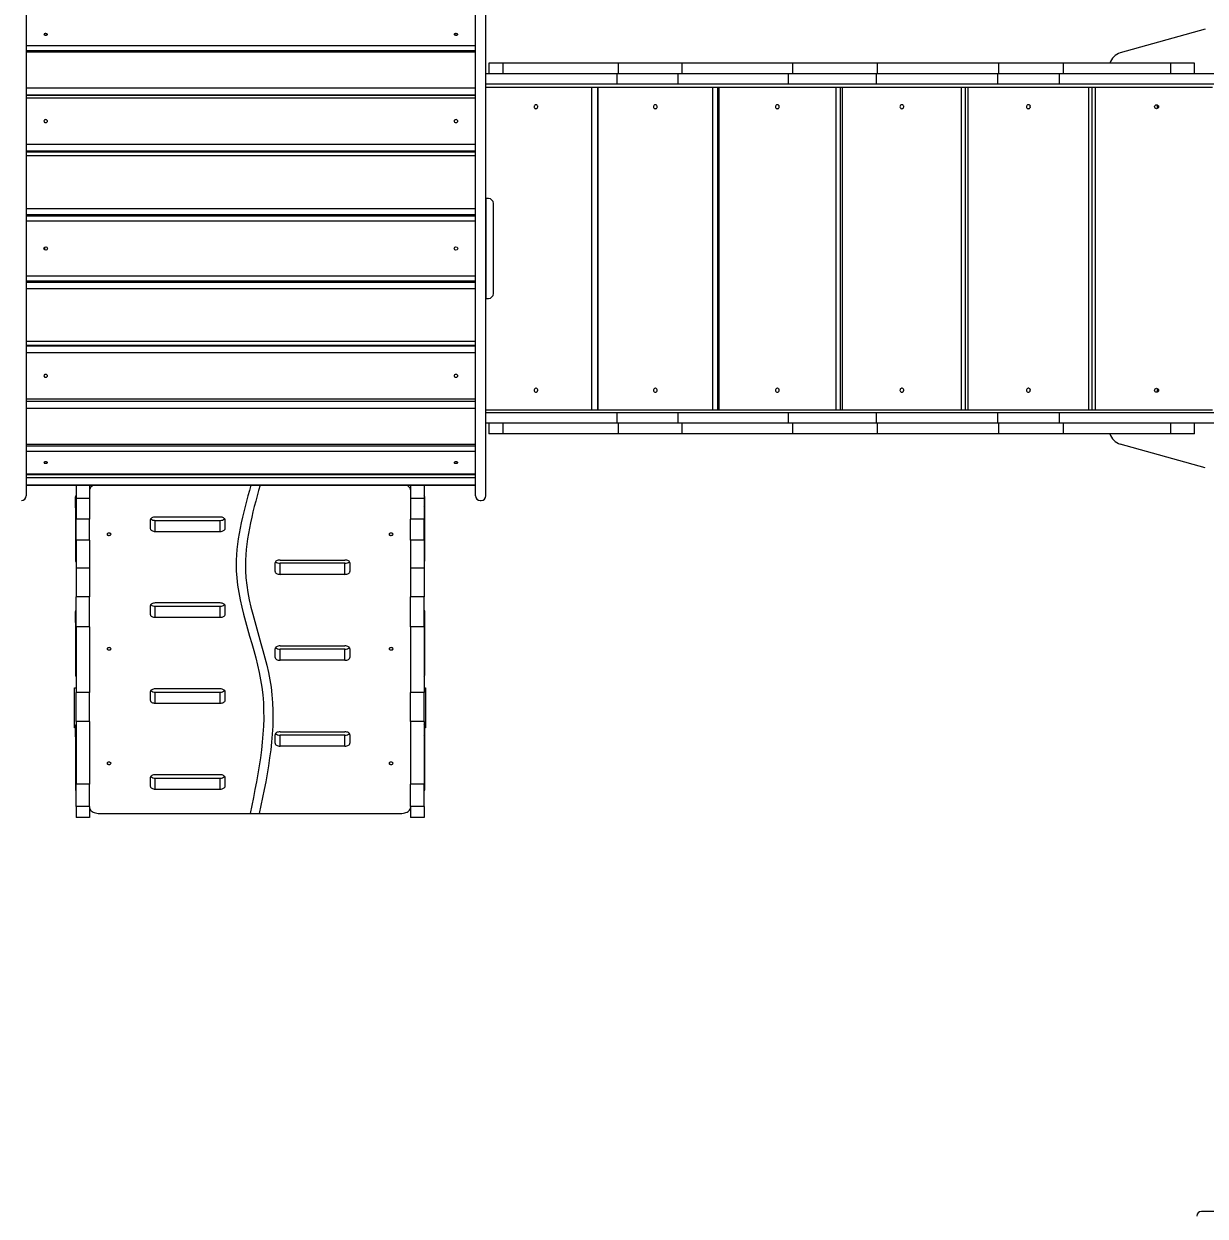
# Model space of a CAD drawing. Header units: millimetres. Extents: x -7083 to 7374, y -8368 to 7509.
# Drawn here: x -3478 to -1112, y -1291 to 1098 of the extents above; entities that cross this region are included whole.
import ezdxf

# ---------------------------------------------------------------- set-up
doc = ezdxf.new("R2010")
doc.units = ezdxf.units.MM
for name, color, linetype in [('DIKOM_ОБЪЕКТ', 7, 'Continuous'), ('DIKOM_РАЗМЕР_ЗОНА', 7, 'Continuous'), ('DIKOM_РАЗМЕР_ОБЪЕКТА', 7, 'Continuous')]:
    doc.layers.add(name, color=color, linetype=linetype)
doc.styles.add('style1', font='arial.ttf', dxfattribs={"width": 0.8})
doc.dimstyles.new('1-50', dxfattribs={"dimtxt": 300, "dimasz": 200, "dimexe": 100, "dimexo": 0, "dimgap": 100, "dimtad": 1, "dimtxsty": 'style1', "dimcen": 200, "dimclrd": 7, "dimclre": 7, "dimclrt": 7, "dimadec": 1, "dimazin": 2, "dimtfac": 1, "dimtmove": 0, "dimatfit": 2, "dimfxl": 0, "dimlwd": 25, "dimlwe": 18, "dimarcsym": 0})

# ---------------------------------------------------------------- blocks, each defined once
blk = doc.blocks.new('*D10')
at = {"layer": 'Defpoints', "color": 0, "transparency": 16777216}
for p in [(-5583.4, 648), (4593.5, 648.9), (4593.5, -5902.5)]:
    blk.add_point(p, dxfattribs=at)
at = {"layer": 'DIKOM_РАЗМЕР_ОБЪЕКТА', "color": 7, "lineweight": 18, "transparency": 16777216}
for p, q in [((-5583.4, 648), (-5583.4, -6002.5)), ((4593.5, 648.9), (4593.5, -6002.5))]:
    blk.add_line(p, q, dxfattribs=at)
at = {"layer": 'DIKOM_РАЗМЕР_ОБЪЕКТА', "color": 7, "lineweight": 25, "transparency": 16777216}
blk.add_line((-5383.4, -5902.5), (4393.5, -5902.5), dxfattribs=at)
at = {"layer": 'DIKOM_РАЗМЕР_ОБЪЕКТА', "color": 7, "transparency": 16777216}
for points in [[(-5383.4, -5869.2), (-5383.4, -5935.9), (-5583.4, -5902.5)], [(4393.5, -5869.2), (4393.5, -5935.9), (4593.5, -5902.5)]]:
    blk.add_solid(points, dxfattribs=at)
at = {"layer": 'DIKOM_РАЗМЕР_ОБЪЕКТА', "color": 7, "transparency": 16777216, "insert": (-226.1, -5649.4), "char_height": 300, "attachment_point": 5, "style": 'style1'}
blk.add_mtext('10150', dxfattribs=at)
blk = doc.blocks.new('*D13')
at = {"layer": 'Defpoints', "color": 0, "transparency": 16777216}
for p in [(6593.5, 996.2), (-7083.4, 648), (6593.5, -8268.3)]:
    blk.add_point(p, dxfattribs=at)
at = {"layer": 'DIKOM_РАЗМЕР_ЗОНА', "color": 7, "lineweight": 18, "transparency": 16777216}
for p, q in [((6593.5, 996.2), (6593.5, -8368.3)), ((-7083.4, 648), (-7083.4, -8368.3))]:
    blk.add_line(p, q, dxfattribs=at)
at = {"layer": 'DIKOM_РАЗМЕР_ЗОНА', "color": 7, "lineweight": 25, "transparency": 16777216}
blk.add_line((-6883.4, -8268.3), (6393.5, -8268.3), dxfattribs=at)
at = {"layer": 'DIKOM_РАЗМЕР_ЗОНА', "color": 7, "transparency": 16777216}
for points in [[(-6883.4, -8235), (-6883.4, -8301.6), (-7083.4, -8268.3)], [(6393.5, -8235), (6393.5, -8301.6), (6593.5, -8268.3)]]:
    blk.add_solid(points, dxfattribs=at)
at = {"layer": 'DIKOM_РАЗМЕР_ЗОНА', "color": 7, "transparency": 16777216, "insert": (322.1, -8015), "char_height": 300, "attachment_point": 5, "style": 'style1'}
blk.add_mtext('13650', dxfattribs=at)

msp = doc.modelspace()

# ---------------------------------------------------------------- linework, layer by layer
at = {"layer": 'DIKOM_ОБЪЕКТ', "color": 7, "linetype": 'Continuous', "lineweight": 15}
for p, q in [((-1111.801, 1087.291), (-1281.801, 1039.691)), ((-2573.712, 1053.961), (-3473.712, 1053.961)), ((-2573.712, 1044.216), (-3473.712, 1044.216)), ((-3473.712, 1041.908), (-2573.712, 1041.908)), ((-2546.711, 1018.956), (-2546.711, 997.956)), ((-2517.876, 1018.956), (-2546.711, 1018.956)), ((-2517.876, 997.956), (-2517.876, 1018.956)), ((-2286.937, 1018.956), (-2517.876, 1018.956)), ((-2286.937, 997.956), (-2286.937, 1018.956)), ((-2159.314, 1018.956), (-2286.937, 1018.956)), ((-2159.314, 997.956), (-2159.314, 1018.956)), ((-1938.003, 1018.956), (-2159.314, 1018.956)), ((-1938.003, 997.956), (-1938.003, 1018.956)), ((-1768.268, 1018.956), (-1938.003, 1018.956)), ((-1768.268, 997.956), (-1768.268, 1018.956)), ((-1525.107, 1018.956), (-1768.268, 1018.956)), ((-1525.107, 997.956), (-1525.107, 1018.956)), ((-1395.882, 1018.956), (-1525.107, 1018.956)), ((-1395.882, 997.956), (-1395.882, 1018.956)), ((-1180.265, 1018.956), (-1395.882, 1018.956)), ((-1180.265, 997.956), (-1180.265, 1018.956)), ((-1133.167, 1018.956), (-1180.265, 1018.956)), ((-1133.167, 997.956), (-1133.167, 1018.956)), ((-2289.975, 997.956), (-2552.712, 997.956)), ((-2289.975, 976.956), (-2289.975, 997.956)), ((-2167.83, 997.956), (-2289.975, 997.956)), ((-2167.83, 976.956), (-2167.83, 997.956)), ((-1946.519, 997.956), (-2167.83, 997.956)), ((-1946.519, 976.956), (-1946.519, 997.956)), ((-1770.427, 997.956), (-1946.519, 997.956)), ((-1770.427, 976.956), (-1770.427, 997.956)), ((-1527.265, 997.956), (-1770.427, 997.956)), ((-1527.265, 976.956), (-1527.265, 997.956)), ((-1403.587, 997.956), (-1527.265, 997.956)), ((-1403.587, 976.956), (-1403.587, 997.956)), ((-1080.678, 997.956), (-1403.587, 997.956)), ((-2573.712, 969.378), (-3473.712, 969.378)), ((-3473.712, 955.979), (-2573.712, 955.979)), ((-2552.749, 970.956), (-1097.014, 970.956)), ((-2289.975, 976.956), (-2552.712, 976.956)), ((-2340.357, 324.956), (-2340.357, 970.956)), ((-2328.436, 324.956), (-2328.436, 970.956)), ((-2328.317, 970.956), (-2328.317, 324.956)), ((-2167.83, 976.956), (-2289.975, 976.956)), ((-1946.519, 976.956), (-2167.83, 976.956)), ((-2098.412, 324.956), (-2098.412, 970.956)), ((-2087.806, 324.956), (-2087.806, 970.956)), ((-2086.282, 970.956), (-2086.282, 324.956)), ((-1770.427, 976.956), (-1946.519, 976.956)), ((-1851.352, 324.956), (-1851.352, 970.956)), ((-1842.119, 324.956), (-1842.119, 970.956)), ((-1838.895, 970.956), (-1838.895, 324.956)), ((-1527.265, 976.956), (-1770.427, 976.956)), ((-1599.878, 324.956), (-1599.878, 970.956)), ((-1591.963, 324.956), (-1591.963, 970.956)), ((-1587.211, 970.956), (-1587.211, 324.956)), ((-1403.587, 976.956), (-1527.265, 976.956)), ((-1080.678, 976.956), (-1403.587, 976.956)), ((-1344.663, 324.956), (-1344.663, 970.956)), ((-1338.12, 324.956), (-1338.12, 970.956)), ((-1331.936, 970.956), (-1331.936, 324.956)), ((-2573.712, 954.465), (-3473.712, 954.465)), ((-2573.712, 954.106), (-3473.712, 954.106)), ((-3473.712, 949.752), (-2573.712, 949.752)), ((-2573.712, 856.449), (-3473.712, 856.449)), ((-3473.712, 843.317), (-2573.712, 843.317)), ((-2573.712, 842.234), (-3473.712, 842.234)), ((-2573.712, 840.729), (-3473.712, 840.729)), ((-3473.712, 833.911), (-2573.712, 833.911)), ((-2547.712, 747.956), (-2552.712, 747.956)), ((-2552.712, 747.956), (-2552.712, 665.734)), ((-2573.712, 727.427), (-3473.712, 727.427)), ((-3473.712, 715.632), (-2573.712, 715.632)), ((-2573.712, 715.067), (-3473.712, 715.067)), ((-3473.712, 714.68), (-2573.712, 714.68)), ((-2573.712, 712.956), (-3473.712, 712.956)), ((-3473.712, 703.456), (-2573.712, 703.456)), ((-3467.712, 714.68), (-3467.712, 712.956)), ((-3437.103, 714.68), (-3437.103, 712.956)), ((-3410.103, 712.956), (-3410.103, 714.68)), ((-2579.712, 712.956), (-2579.712, 714.68)), ((-3437.103, 650.512), (-3437.103, 645.4)), ((-2552.712, 665.734), (-2552.712, 547.956)), ((-2573.712, 592.456), (-3473.712, 592.456)), ((-3473.712, 582.956), (-2573.712, 582.956)), ((-2573.712, 580.584), (-3473.712, 580.584)), ((-3473.712, 580.197), (-2573.712, 580.197)), ((-2573.712, 579.633), (-3473.712, 579.633)), ((-3467.712, 582.956), (-3467.712, 580.584)), ((-3437.103, 582.956), (-3437.103, 580.584)), ((-3410.103, 580.584), (-3410.103, 582.956)), ((-2579.712, 580.584), (-2579.712, 582.956)), ((-3473.712, 567.837), (-2573.712, 567.837)), ((-2552.712, 547.956), (-2547.712, 547.956)), ((-2573.712, 461.353), (-3473.712, 461.353)), ((-3473.712, 454.535), (-2573.712, 454.535)), ((-3473.712, 453.678), (-2573.712, 453.678)), ((-2573.712, 452.594), (-3473.712, 452.594)), ((-3473.712, 439.463), (-2573.712, 439.463)), ((-2573.712, 346.16), (-3473.712, 346.16)), ((-3473.712, 341.806), (-2573.712, 341.806)), ((-2573.712, 341.168), (-3473.712, 341.168)), ((-3473.712, 327.769), (-2573.712, 327.769)), ((-2552.749, 324.956), (-1097.014, 324.956)), ((-2289.975, 318.956), (-2552.712, 318.956)), ((-2289.975, 297.956), (-2289.975, 318.956)), ((-2167.83, 318.956), (-2289.975, 318.956)), ((-2167.83, 297.956), (-2167.83, 318.956)), ((-1946.519, 318.956), (-2167.83, 318.956)), ((-1946.519, 297.956), (-1946.519, 318.956)), ((-1770.427, 318.956), (-1946.519, 318.956)), ((-1770.427, 297.956), (-1770.427, 318.956)), ((-1527.265, 318.956), (-1770.427, 318.956)), ((-1527.265, 297.956), (-1527.265, 318.956)), ((-1403.587, 318.956), (-1527.265, 318.956)), ((-1403.587, 297.956), (-1403.587, 318.956)), ((-1080.678, 318.956), (-1403.587, 318.956)), ((-2289.975, 297.956), (-2552.712, 297.956)), ((-2546.711, 297.956), (-2546.711, 276.956)), ((-2517.876, 276.956), (-2517.876, 297.956)), ((-2167.83, 297.956), (-2289.975, 297.956)), ((-2286.937, 276.956), (-2286.937, 297.956)), ((-1946.519, 297.956), (-2167.83, 297.956)), ((-2159.314, 276.956), (-2159.314, 297.956)), ((-1770.427, 297.956), (-1946.519, 297.956)), ((-1938.003, 276.956), (-1938.003, 297.956)), ((-1527.265, 297.956), (-1770.427, 297.956)), ((-1768.268, 276.956), (-1768.268, 297.956)), ((-1403.587, 297.956), (-1527.265, 297.956)), ((-1525.107, 276.956), (-1525.107, 297.956)), ((-1080.678, 297.956), (-1403.587, 297.956)), ((-1395.882, 276.956), (-1395.882, 297.956)), ((-1180.265, 276.956), (-1180.265, 297.956)), ((-1133.167, 276.956), (-1133.167, 297.956)), ((-2517.876, 276.956), (-2546.711, 276.956)), ((-2286.937, 276.956), (-2517.876, 276.956)), ((-2159.314, 276.956), (-2286.937, 276.956)), ((-1938.003, 276.956), (-2159.314, 276.956)), ((-1768.268, 276.956), (-1938.003, 276.956)), ((-1525.107, 276.956), (-1768.268, 276.956)), ((-1395.882, 276.956), (-1525.107, 276.956)), ((-1180.265, 276.956), (-1395.882, 276.956)), ((-1133.167, 276.956), (-1180.265, 276.956)), ((-2573.712, 255.239), (-3473.712, 255.239)), ((-3473.712, 252.931), (-2573.712, 252.931)), ((-3473.712, 241.951), (-2573.712, 241.951)), ((-1111.801, 208.621), (-1281.801, 256.221)), ((-2573.712, 196.097), (-3473.712, 196.097)), ((-3473.712, 195.248), (-2573.712, 195.248)), ((-3473.712, 189.365), (-2573.712, 189.365)), ((-2573.712, 173.917), (-3473.712, 173.917)), ((-3473.712, 173.824), (-2573.712, 173.824)), ((-3373.712, 173.824), (-3373.712, 147.04)), ((-3346.712, 173.824), (-3346.712, 147.04)), ((-2703.712, 173.824), (-2703.712, 147.04)), ((-2676.712, 173.824), (-2676.712, 147.04)), ((-3375.212, 128.232), (-3375.212, 150.349)), ((-3346.712, 147.04), (-3373.712, 147.04)), ((-3373.712, 147.04), (-3373.712, 105.922)), ((-3346.712, 147.04), (-3346.712, 105.922)), ((-2676.712, 147.04), (-2703.712, 147.04)), ((-2703.712, 147.04), (-2703.712, 105.922)), ((-2676.712, 147.04), (-2676.712, 105.922)), ((-2675.212, 128.232), (-2675.212, 150.349)), ((-3375.212, 128.232), (-3375.212, 22.694)), ((-2675.212, 22.694), (-2675.212, 128.232)), ((-2564.212, 143.051), (-2562.212, 143.051)), ((-2564.212, 143.051), (-2564.212, 143.043)), ((-2564.212, 143.043), (-2562.212, 143.043)), ((-2562.212, 143.051), (-2562.212, 143.043)), ((-3346.712, 105.922), (-3373.712, 105.922)), ((-3373.712, 63.379), (-3373.712, 105.922)), ((-3346.712, 63.379), (-3346.712, 105.922)), ((-3225.212, 104.141), (-3225.212, 86.934)), ((-3085.212, 109.877), (-3215.212, 109.877)), ((-3215.212, 81.198), (-3215.212, 103.315)), ((-3215.212, 103.315), (-3085.212, 103.315)), ((-3085.212, 81.198), (-3085.212, 103.315)), ((-3075.212, 86.934), (-3075.212, 104.141)), ((-2676.712, 105.922), (-2703.712, 105.922)), ((-2703.712, 63.379), (-2703.712, 105.922)), ((-2676.712, 63.379), (-2676.712, 105.922)), ((-3215.212, 81.198), (-3085.212, 81.198)), ((-3346.712, 63.379), (-3373.712, 63.379)), ((-3373.712, 63.379), (-3373.712, 7.496)), ((-3346.712, 63.379), (-3346.712, 7.496)), ((-2676.712, 63.379), (-2703.712, 63.379)), ((-2703.712, 63.379), (-2703.712, 7.496)), ((-2676.712, 63.379), (-2676.712, 7.496)), ((-3346.712, 7.496), (-3373.712, 7.496)), ((-3373.712, 7.496), (-3373.712, -49.964)), ((-3346.712, 7.496), (-3346.712, -49.964)), ((-2975.212, 0.898), (-2975.212, 18.105)), ((-2965.212, 23.841), (-2835.212, 23.841)), ((-2965.212, -4.838), (-2965.212, 17.279)), ((-2835.212, 17.279), (-2965.212, 17.279)), ((-2835.212, -4.838), (-2835.212, 17.279)), ((-2825.212, 18.105), (-2825.212, 0.898)), ((-2676.712, 7.496), (-2703.712, 7.496)), ((-2703.712, 7.496), (-2703.712, -49.964)), ((-2676.712, 7.496), (-2676.712, -49.964)), ((-2835.212, -4.838), (-2965.212, -4.838)), ((-3346.712, -49.964), (-3373.712, -49.964)), ((-3373.712, -109.771), (-3373.712, -49.964)), ((-3346.712, -109.771), (-3346.712, -49.964)), ((-3225.212, -67.931), (-3225.212, -85.139)), ((-3085.212, -62.196), (-3215.212, -62.196)), ((-3215.212, -90.875), (-3215.212, -68.757)), ((-3215.212, -68.757), (-3085.212, -68.757)), ((-3085.212, -90.875), (-3085.212, -68.757)), ((-3075.212, -85.139), (-3075.212, -67.931)), ((-2676.712, -49.964), (-2703.712, -49.964)), ((-2703.712, -109.771), (-2703.712, -49.964)), ((-2676.712, -109.771), (-2676.712, -49.964)), ((-3375.212, -101.199), (-3375.212, -79.082)), ((-3215.212, -90.875), (-3085.212, -90.875)), ((-2675.212, -101.199), (-2675.212, -79.082)), ((-3375.212, -101.199), (-3375.212, -206.737)), ((-3346.712, -109.771), (-3373.712, -109.771)), ((-3373.712, -109.771), (-3373.712, -241.813)), ((-3346.712, -109.771), (-3346.712, -241.813)), ((-2676.712, -109.771), (-2703.712, -109.771)), ((-2703.712, -109.771), (-2703.712, -241.813)), ((-2676.712, -109.771), (-2676.712, -241.813)), ((-2675.212, -206.737), (-2675.212, -101.199)), ((-2975.212, -171.175), (-2975.212, -153.968)), ((-2965.212, -148.232), (-2835.212, -148.232)), ((-2965.212, -176.911), (-2965.212, -154.794)), ((-2835.212, -154.794), (-2965.212, -154.794)), ((-2835.212, -176.911), (-2835.212, -154.794)), ((-2825.212, -153.968), (-2825.212, -171.175)), ((-2835.212, -176.911), (-2965.212, -176.911)), ((-3376.712, -312.044), (-3376.712, -232.044)), ((-3376.712, -232.044), (-3373.712, -232.044)), ((-3085.212, -234.269), (-3215.212, -234.269)), ((-2676.712, -232.044), (-2673.712, -232.044)), ((-2673.712, -232.044), (-2673.712, -312.044)), ((-3346.712, -241.813), (-3373.712, -241.813)), ((-3373.712, -299.434), (-3373.712, -241.813)), ((-3346.712, -299.434), (-3346.712, -241.813)), ((-3225.212, -240.004), (-3225.212, -257.212)), ((-3215.212, -262.947), (-3215.212, -240.83)), ((-3215.212, -240.83), (-3085.212, -240.83)), ((-3085.212, -262.947), (-3085.212, -240.83)), ((-3075.212, -257.212), (-3075.212, -240.004)), ((-2676.712, -241.813), (-2703.712, -241.813)), ((-2703.712, -299.434), (-2703.712, -241.813)), ((-2676.712, -299.434), (-2676.712, -241.813)), ((-3215.212, -262.947), (-3085.212, -262.947)), ((-3375.212, -330.629), (-3375.212, -308.512)), ((-3346.712, -299.434), (-3373.712, -299.434)), ((-3373.712, -299.434), (-3373.712, -424.998)), ((-3346.712, -299.434), (-3346.712, -424.998)), ((-2676.712, -299.434), (-2703.712, -299.434)), ((-2703.712, -299.434), (-2703.712, -424.998)), ((-2676.712, -299.434), (-2676.712, -424.998)), ((-2675.212, -330.629), (-2675.212, -308.512)), ((-3375.212, -312.044), (-3376.712, -312.044)), ((-3375.212, -330.629), (-3375.212, -436.168)), ((-2975.212, -343.248), (-2975.212, -326.041)), ((-2965.212, -320.305), (-2835.212, -320.305)), ((-2965.212, -348.984), (-2965.212, -326.867)), ((-2835.212, -326.867), (-2965.212, -326.867)), ((-2835.212, -348.984), (-2835.212, -326.867)), ((-2825.212, -326.041), (-2825.212, -343.248)), ((-2673.712, -312.044), (-2675.212, -312.044)), ((-2675.212, -436.168), (-2675.212, -330.629)), ((-2835.212, -348.984), (-2965.212, -348.984)), ((-3346.712, -424.998), (-3373.712, -424.998)), ((-3373.712, -469.575), (-3373.712, -424.998)), ((-3346.712, -469.575), (-3346.712, -424.998)), ((-3225.212, -412.077), (-3225.212, -429.285)), ((-3085.212, -406.342), (-3215.212, -406.342)), ((-3215.212, -435.02), (-3215.212, -412.903)), ((-3215.212, -412.903), (-3085.212, -412.903)), ((-3085.212, -435.02), (-3085.212, -412.903)), ((-3075.212, -429.285), (-3075.212, -412.077)), ((-2676.712, -424.998), (-2703.712, -424.998)), ((-2703.712, -469.575), (-2703.712, -424.998)), ((-2676.712, -469.575), (-2676.712, -424.998)), ((-3215.212, -435.02), (-3085.212, -435.02)), ((-3346.712, -469.575), (-3373.712, -469.575)), ((-3373.712, -469.575), (-3373.712, -492.044)), ((-3346.712, -469.575), (-3346.712, -492.044)), ((-2676.712, -469.575), (-2703.712, -469.575)), ((-2703.712, -469.575), (-2703.712, -492.044)), ((-2676.712, -469.575), (-2676.712, -492.044)), ((-3346.712, -492.044), (-3373.712, -492.044)), ((-3326.712, -483.774), (-2723.712, -483.774)), ((-2676.712, -492.044), (-2703.712, -492.044))]:
    msp.add_line(p, q, dxfattribs=at)
at = {"layer": 'DIKOM_ОБЪЕКТ', "color": 7, "linetype": 'Continuous', "lineweight": 15, "flags": 128}
for points in [[(-3438.212, 1076.888), (-3438.022, 1076.418), (-3437.474, 1076), (-3436.626, 1075.677), (-3435.571, 1075.486), (-3434.423, 1075.447), (-3433.306, 1075.564), (-3432.341, 1075.824), (-3431.633, 1076.2), (-3431.259, 1076.65), (-3431.259, 1077.126), (-3431.633, 1077.576), (-3432.341, 1077.952), (-3433.306, 1078.212), (-3434.423, 1078.329), (-3435.571, 1078.289), (-3436.626, 1078.098), (-3437.474, 1077.776), (-3438.022, 1077.357), (-3438.212, 1076.888)], [(-2616.212, 1076.888), (-2616.022, 1076.418), (-2615.474, 1076), (-2614.626, 1075.677), (-2613.571, 1075.486), (-2612.423, 1075.447), (-2611.306, 1075.564), (-2610.341, 1075.824), (-2609.633, 1076.2), (-2609.259, 1076.65), (-2609.259, 1077.126), (-2609.633, 1077.576), (-2610.341, 1077.952), (-2611.306, 1078.212), (-2612.423, 1078.329), (-2613.571, 1078.289), (-2614.626, 1078.098), (-2615.474, 1077.776), (-2616.022, 1077.357), (-2616.212, 1076.888)], [(-2452.514, 927.956), (-2451.456, 928.134), (-2450.492, 928.651), (-2449.708, 929.462), (-2449.173, 930.494), (-2448.935, 931.657), (-2449.015, 932.846), (-2449.406, 933.956), (-2450.073, 934.888), (-2450.957, 935.56), (-2451.979, 935.911), (-2453.049, 935.911), (-2454.071, 935.56), (-2454.955, 934.888), (-2455.622, 933.956), (-2456.013, 932.846), (-2456.093, 931.657), (-2455.855, 930.494), (-2455.32, 929.462), (-2454.536, 928.651), (-2453.572, 928.134), (-2452.514, 927.956)], [(-2213.364, 927.956), (-2212.28, 928.134), (-2211.292, 928.651), (-2210.488, 929.462), (-2209.94, 930.494), (-2209.696, 931.657), (-2209.778, 932.846), (-2210.179, 933.956), (-2210.862, 934.888), (-2211.768, 935.56), (-2212.816, 935.911), (-2213.913, 935.911), (-2214.96, 935.56), (-2215.866, 934.888), (-2216.55, 933.956), (-2216.951, 932.846), (-2217.033, 931.657), (-2216.789, 930.494), (-2216.24, 929.462), (-2215.437, 928.651), (-2214.449, 928.134), (-2213.364, 927.956)], [(-1968.817, 927.956), (-1967.709, 928.134), (-1966.699, 928.651), (-1965.878, 929.462), (-1965.318, 930.494), (-1965.068, 931.657), (-1965.152, 932.846), (-1965.561, 933.956), (-1966.26, 934.888), (-1967.186, 935.56), (-1968.257, 935.911), (-1969.377, 935.911), (-1970.448, 935.56), (-1971.373, 934.888), (-1972.072, 933.956), (-1972.481, 932.846), (-1972.565, 931.657), (-1972.316, 930.494), (-1971.756, 929.462), (-1970.934, 928.651), (-1969.925, 928.134), (-1968.817, 927.956)], [(-1719.387, 927.956), (-1718.259, 928.134), (-1717.232, 928.651), (-1716.397, 929.462), (-1715.827, 930.494), (-1715.573, 931.657), (-1715.658, 932.846), (-1716.075, 933.956), (-1716.785, 934.888), (-1717.727, 935.56), (-1718.817, 935.911), (-1719.957, 935.911), (-1721.046, 935.56), (-1721.988, 934.888), (-1722.699, 933.956), (-1723.115, 932.846), (-1723.2, 931.657), (-1722.947, 930.494), (-1722.377, 929.462), (-1721.541, 928.651), (-1720.514, 928.134), (-1719.387, 927.956)], [(-1465.937, 927.956), (-1464.793, 928.134), (-1463.751, 928.651), (-1462.903, 929.462), (-1462.324, 930.494), (-1462.067, 931.657), (-1462.153, 932.846), (-1462.576, 933.956), (-1463.297, 934.888), (-1464.253, 935.56), (-1465.359, 935.911), (-1466.515, 935.911), (-1467.621, 935.56), (-1468.577, 934.888), (-1469.298, 933.956), (-1469.72, 932.846), (-1469.807, 931.657), (-1469.549, 930.494), (-1468.971, 929.462), (-1468.123, 928.651), (-1467.081, 928.134), (-1465.937, 927.956)], [(-3438.212, 903.1), (-3438.022, 902.145), (-3437.474, 901.293), (-3436.626, 900.637), (-3435.571, 900.248), (-3434.423, 900.168), (-3433.306, 900.406), (-3432.341, 900.936), (-3431.633, 901.7), (-3431.259, 902.616), (-3431.259, 903.585), (-3431.633, 904.501), (-3432.341, 905.265), (-3433.306, 905.795), (-3434.423, 906.032), (-3435.571, 905.952), (-3436.626, 905.563), (-3437.474, 904.907), (-3438.022, 904.056), (-3438.212, 903.1)], [(-2616.212, 903.1), (-2616.022, 902.145), (-2615.474, 901.293), (-2614.626, 900.637), (-2613.571, 900.248), (-2612.423, 900.168), (-2611.306, 900.406), (-2610.341, 900.936), (-2609.633, 901.7), (-2609.259, 902.616), (-2609.259, 903.585), (-2609.633, 904.501), (-2610.341, 905.265), (-2611.306, 905.795), (-2612.423, 906.032), (-2613.571, 905.952), (-2614.626, 905.563), (-2615.474, 904.907), (-2616.022, 904.056), (-2616.212, 903.1)], [(-3438.212, 392.811), (-3438.022, 391.856), (-3437.474, 391.004), (-3436.626, 390.348), (-3435.571, 389.959), (-3434.423, 389.879), (-3433.306, 390.117), (-3432.341, 390.647), (-3431.633, 391.411), (-3431.259, 392.327), (-3431.259, 393.295), (-3431.633, 394.211), (-3432.341, 394.976), (-3433.306, 395.505), (-3434.423, 395.743), (-3435.571, 395.663), (-3436.626, 395.274), (-3437.474, 394.618), (-3438.022, 393.767), (-3438.212, 392.811)], [(-2616.212, 392.811), (-2616.022, 391.856), (-2615.474, 391.004), (-2614.626, 390.348), (-2613.571, 389.959), (-2612.423, 389.879), (-2611.306, 390.117), (-2610.341, 390.647), (-2609.633, 391.411), (-2609.259, 392.327), (-2609.259, 393.295), (-2609.633, 394.211), (-2610.341, 394.976), (-2611.306, 395.505), (-2612.423, 395.743), (-2613.571, 395.663), (-2614.626, 395.274), (-2615.474, 394.618), (-2616.022, 393.767), (-2616.212, 392.811)], [(-2452.514, 359.956), (-2451.456, 360.134), (-2450.492, 360.651), (-2449.708, 361.462), (-2449.173, 362.494), (-2448.935, 363.657), (-2449.015, 364.846), (-2449.406, 365.956), (-2450.073, 366.888), (-2450.957, 367.56), (-2451.979, 367.911), (-2453.049, 367.911), (-2454.071, 367.56), (-2454.955, 366.888), (-2455.622, 365.956), (-2456.013, 364.846), (-2456.093, 363.657), (-2455.855, 362.494), (-2455.32, 361.462), (-2454.536, 360.651), (-2453.572, 360.134), (-2452.514, 359.956)], [(-2213.364, 359.956), (-2212.28, 360.134), (-2211.292, 360.651), (-2210.488, 361.462), (-2209.94, 362.494), (-2209.696, 363.657), (-2209.778, 364.846), (-2210.179, 365.956), (-2210.862, 366.888), (-2211.768, 367.56), (-2212.816, 367.911), (-2213.913, 367.911), (-2214.96, 367.56), (-2215.866, 366.888), (-2216.55, 365.956), (-2216.951, 364.846), (-2217.033, 363.657), (-2216.789, 362.494), (-2216.24, 361.462), (-2215.437, 360.651), (-2214.449, 360.134), (-2213.364, 359.956)], [(-1968.817, 359.956), (-1967.709, 360.134), (-1966.699, 360.651), (-1965.878, 361.462), (-1965.318, 362.494), (-1965.068, 363.657), (-1965.152, 364.846), (-1965.561, 365.956), (-1966.26, 366.888), (-1967.186, 367.56), (-1968.257, 367.911), (-1969.377, 367.911), (-1970.448, 367.56), (-1971.373, 366.888), (-1972.072, 365.956), (-1972.481, 364.846), (-1972.565, 363.657), (-1972.316, 362.494), (-1971.756, 361.462), (-1970.934, 360.651), (-1969.925, 360.134), (-1968.817, 359.956)], [(-1719.387, 359.956), (-1718.259, 360.134), (-1717.232, 360.651), (-1716.397, 361.462), (-1715.827, 362.494), (-1715.573, 363.657), (-1715.658, 364.846), (-1716.075, 365.956), (-1716.785, 366.888), (-1717.727, 367.56), (-1718.817, 367.911), (-1719.957, 367.911), (-1721.046, 367.56), (-1721.988, 366.888), (-1722.699, 365.956), (-1723.115, 364.846), (-1723.2, 363.657), (-1722.947, 362.494), (-1722.377, 361.462), (-1721.541, 360.651), (-1720.514, 360.134), (-1719.387, 359.956)], [(-1465.937, 359.956), (-1464.793, 360.134), (-1463.751, 360.651), (-1462.903, 361.462), (-1462.324, 362.494), (-1462.067, 363.657), (-1462.153, 364.846), (-1462.576, 365.956), (-1463.297, 366.888), (-1464.253, 367.56), (-1465.359, 367.911), (-1466.515, 367.911), (-1467.621, 367.56), (-1468.577, 366.888), (-1469.298, 365.956), (-1469.72, 364.846), (-1469.807, 363.657), (-1469.549, 362.494), (-1468.971, 361.462), (-1468.123, 360.651), (-1467.081, 360.134), (-1465.937, 359.956)], [(-3438.212, 219.024), (-3438.022, 218.554), (-3437.474, 218.136), (-3436.626, 217.813), (-3435.571, 217.622), (-3434.423, 217.583), (-3433.306, 217.7), (-3432.341, 217.96), (-3431.633, 218.336), (-3431.259, 218.786), (-3431.259, 219.262), (-3431.633, 219.712), (-3432.341, 220.088), (-3433.306, 220.348), (-3434.423, 220.465), (-3435.571, 220.425), (-3436.626, 220.234), (-3437.474, 219.912), (-3438.022, 219.493), (-3438.212, 219.024)], [(-2616.212, 219.024), (-2616.022, 218.554), (-2615.474, 218.136), (-2614.626, 217.813), (-2613.571, 217.622), (-2612.423, 217.583), (-2611.306, 217.7), (-2610.341, 217.96), (-2609.633, 218.336), (-2609.259, 218.786), (-2609.259, 219.262), (-2609.633, 219.712), (-2610.341, 220.088), (-2611.306, 220.348), (-2612.423, 220.465), (-2613.571, 220.425), (-2614.626, 220.234), (-2615.474, 219.912), (-2616.022, 219.493), (-2616.212, 219.024)], [(-3338.032, 173.824), (-3339.809, 173.037), (-3341.827, 171.879), (-3343.537, 170.569), (-3344.904, 169.132), (-3345.901, 167.599), (-3346.508, 166), (-3346.712, 164.367)], [(-2703.712, 164.367), (-2703.915, 166), (-2704.522, 167.599), (-2705.519, 169.132), (-2706.887, 170.569), (-2708.597, 171.879), (-2710.614, 173.037), (-2712.391, 173.824)], [(-3215.212, 109.877), (-3217.163, 109.767), (-3219.038, 109.441), (-3220.767, 108.911), (-3222.283, 108.197), (-3223.526, 107.328), (-3224.45, 106.336), (-3225.019, 105.26), (-3225.212, 104.141)], [(-3075.212, 104.141), (-3075.404, 105.26), (-3075.973, 106.336), (-3076.897, 107.328), (-3078.141, 108.197), (-3079.656, 108.911), (-3081.385, 109.441), (-3083.261, 109.767), (-3085.212, 109.877)], [(-3303.712, 75.463), (-3303.889, 76.139), (-3304.407, 76.755), (-3305.218, 77.256), (-3306.25, 77.598), (-3307.413, 77.751), (-3308.602, 77.699), (-3309.712, 77.45), (-3310.644, 77.023), (-3311.315, 76.458), (-3311.667, 75.805), (-3311.667, 75.121), (-3311.315, 74.467), (-3310.644, 73.902), (-3309.712, 73.476), (-3308.602, 73.226), (-3307.413, 73.175), (-3306.25, 73.327), (-3305.218, 73.669), (-3304.407, 74.17), (-3303.889, 74.786), (-3303.712, 75.463)], [(-3225.212, 86.934), (-3225.019, 85.815), (-3224.45, 84.739), (-3223.526, 83.748), (-3222.283, 82.878), (-3220.767, 82.165), (-3219.038, 81.635), (-3217.163, 81.309), (-3215.212, 81.198)], [(-3085.212, 81.198), (-3083.261, 81.309), (-3081.385, 81.635), (-3079.656, 82.165), (-3078.141, 82.878), (-3076.897, 83.748), (-3075.973, 84.739), (-3075.404, 85.815), (-3075.212, 86.934)], [(-2738.712, 75.463), (-2738.889, 76.139), (-2739.407, 76.755), (-2740.218, 77.256), (-2741.25, 77.598), (-2742.413, 77.751), (-2743.602, 77.699), (-2744.712, 77.45), (-2745.644, 77.023), (-2746.315, 76.458), (-2746.667, 75.805), (-2746.667, 75.121), (-2746.315, 74.467), (-2745.644, 73.902), (-2744.712, 73.476), (-2743.602, 73.226), (-2742.413, 73.175), (-2741.25, 73.327), (-2740.218, 73.669), (-2739.407, 74.17), (-2738.889, 74.786), (-2738.712, 75.463)], [(-2965.212, 23.841), (-2967.163, 23.731), (-2969.038, 23.404), (-2970.767, 22.874), (-2972.283, 22.161), (-2973.526, 21.292), (-2974.45, 20.3), (-2975.019, 19.224), (-2975.212, 18.105)], [(-2975.212, 0.898), (-2975.019, -0.221), (-2974.45, -1.297), (-2973.526, -2.289), (-2972.283, -3.158), (-2970.767, -3.871), (-2969.038, -4.401), (-2967.163, -4.728), (-2965.212, -4.838)], [(-2825.212, 18.105), (-2825.404, 19.224), (-2825.973, 20.3), (-2826.897, 21.292), (-2828.141, 22.161), (-2829.656, 22.874), (-2831.385, 23.404), (-2833.261, 23.731), (-2835.212, 23.841)], [(-2835.212, -4.838), (-2833.261, -4.728), (-2831.385, -4.401), (-2829.656, -3.871), (-2828.141, -3.158), (-2826.897, -2.289), (-2825.973, -1.297), (-2825.404, -0.221), (-2825.212, 0.898)], [(-3215.212, -62.196), (-3217.163, -62.306), (-3219.038, -62.632), (-3220.767, -63.162), (-3222.283, -63.876), (-3223.526, -64.745), (-3224.45, -65.736), (-3225.019, -66.812), (-3225.212, -67.931)], [(-3075.212, -67.931), (-3075.404, -66.812), (-3075.973, -65.736), (-3076.897, -64.745), (-3078.141, -63.876), (-3079.656, -63.162), (-3081.385, -62.632), (-3083.261, -62.306), (-3085.212, -62.196)], [(-3225.212, -85.139), (-3225.019, -86.258), (-3224.45, -87.334), (-3223.526, -88.325), (-3222.283, -89.195), (-3220.767, -89.908), (-3219.038, -90.438), (-3217.163, -90.764), (-3215.212, -90.875)], [(-3085.212, -90.875), (-3083.261, -90.764), (-3081.385, -90.438), (-3079.656, -89.908), (-3078.141, -89.195), (-3076.897, -88.325), (-3075.973, -87.334), (-3075.404, -86.258), (-3075.212, -85.139)], [(-3303.712, -153.968), (-3303.889, -153.292), (-3304.407, -152.676), (-3305.218, -152.174), (-3306.25, -151.832), (-3307.413, -151.68), (-3308.602, -151.731), (-3309.712, -151.981), (-3310.644, -152.407), (-3311.315, -152.972), (-3311.667, -153.626), (-3311.667, -154.31), (-3311.315, -154.963), (-3310.644, -155.528), (-3309.712, -155.955), (-3308.602, -156.205), (-3307.413, -156.256), (-3306.25, -156.104), (-3305.218, -155.762), (-3304.407, -155.26), (-3303.889, -154.644), (-3303.712, -153.968)], [(-2965.212, -148.232), (-2967.163, -148.342), (-2969.038, -148.669), (-2970.767, -149.199), (-2972.283, -149.912), (-2973.526, -150.781), (-2974.45, -151.773), (-2975.019, -152.849), (-2975.212, -153.968)], [(-2825.212, -153.968), (-2825.404, -152.849), (-2825.973, -151.773), (-2826.897, -150.781), (-2828.141, -149.912), (-2829.656, -149.199), (-2831.385, -148.669), (-2833.261, -148.342), (-2835.212, -148.232)], [(-2738.712, -153.968), (-2738.889, -153.292), (-2739.407, -152.676), (-2740.218, -152.174), (-2741.25, -151.832), (-2742.413, -151.68), (-2743.602, -151.731), (-2744.712, -151.981), (-2745.644, -152.407), (-2746.315, -152.972), (-2746.667, -153.626), (-2746.667, -154.31), (-2746.315, -154.963), (-2745.644, -155.528), (-2744.712, -155.955), (-2743.602, -156.205), (-2742.413, -156.256), (-2741.25, -156.104), (-2740.218, -155.762), (-2739.407, -155.26), (-2738.889, -154.644), (-2738.712, -153.968)], [(-2975.212, -171.175), (-2975.019, -172.294), (-2974.45, -173.37), (-2973.526, -174.362), (-2972.283, -175.231), (-2970.767, -175.944), (-2969.038, -176.474), (-2967.163, -176.801), (-2965.212, -176.911)], [(-2835.212, -176.911), (-2833.261, -176.801), (-2831.385, -176.474), (-2829.656, -175.944), (-2828.141, -175.231), (-2826.897, -174.362), (-2825.973, -173.37), (-2825.404, -172.294), (-2825.212, -171.175)], [(-3215.212, -234.269), (-3217.163, -234.379), (-3219.038, -234.705), (-3220.767, -235.235), (-3222.283, -235.949), (-3223.526, -236.818), (-3224.45, -237.809), (-3225.019, -238.885), (-3225.212, -240.004)], [(-3075.212, -240.004), (-3075.404, -238.885), (-3075.973, -237.809), (-3076.897, -236.818), (-3078.141, -235.949), (-3079.656, -235.235), (-3081.385, -234.705), (-3083.261, -234.379), (-3085.212, -234.269)], [(-3225.212, -257.212), (-3225.019, -258.331), (-3224.45, -259.407), (-3223.526, -260.398), (-3222.283, -261.267), (-3220.767, -261.981), (-3219.038, -262.511), (-3217.163, -262.837), (-3215.212, -262.947)], [(-3085.212, -262.947), (-3083.261, -262.837), (-3081.385, -262.511), (-3079.656, -261.981), (-3078.141, -261.267), (-3076.897, -260.398), (-3075.973, -259.407), (-3075.404, -258.331), (-3075.212, -257.212)], [(-2965.212, -320.305), (-2967.163, -320.415), (-2969.038, -320.742), (-2970.767, -321.272), (-2972.283, -321.985), (-2973.526, -322.854), (-2974.45, -323.846), (-2975.019, -324.922), (-2975.212, -326.041)], [(-2825.212, -326.041), (-2825.404, -324.922), (-2825.973, -323.846), (-2826.897, -322.854), (-2828.141, -321.985), (-2829.656, -321.272), (-2831.385, -320.742), (-2833.261, -320.415), (-2835.212, -320.305)], [(-2975.212, -343.248), (-2975.019, -344.367), (-2974.45, -345.443), (-2973.526, -346.435), (-2972.283, -347.304), (-2970.767, -348.017), (-2969.038, -348.547), (-2967.163, -348.874), (-2965.212, -348.984)], [(-2835.212, -348.984), (-2833.261, -348.874), (-2831.385, -348.547), (-2829.656, -348.017), (-2828.141, -347.304), (-2826.897, -346.435), (-2825.973, -345.443), (-2825.404, -344.367), (-2825.212, -343.248)], [(-3303.712, -383.399), (-3303.889, -382.722), (-3304.407, -382.106), (-3305.218, -381.605), (-3306.25, -381.263), (-3307.413, -381.111), (-3308.602, -381.162), (-3309.712, -381.412), (-3310.644, -381.838), (-3311.315, -382.403), (-3311.667, -383.057), (-3311.667, -383.74), (-3311.315, -384.394), (-3310.644, -384.959), (-3309.712, -385.385), (-3308.602, -385.635), (-3307.413, -385.686), (-3306.25, -385.534), (-3305.218, -385.192), (-3304.407, -384.691), (-3303.889, -384.075), (-3303.712, -383.399)], [(-2738.712, -383.399), (-2738.889, -382.722), (-2739.407, -382.106), (-2740.218, -381.605), (-2741.25, -381.263), (-2742.413, -381.111), (-2743.602, -381.162), (-2744.712, -381.412), (-2745.644, -381.838), (-2746.315, -382.403), (-2746.667, -383.057), (-2746.667, -383.74), (-2746.315, -384.394), (-2745.644, -384.959), (-2744.712, -385.385), (-2743.602, -385.635), (-2742.413, -385.686), (-2741.25, -385.534), (-2740.218, -385.192), (-2739.407, -384.691), (-2738.889, -384.075), (-2738.712, -383.399)], [(-3215.212, -406.342), (-3217.163, -406.452), (-3219.038, -406.778), (-3220.767, -407.308), (-3222.283, -408.022), (-3223.526, -408.891), (-3224.45, -409.882), (-3225.019, -410.958), (-3225.212, -412.077)], [(-3225.212, -429.285), (-3225.019, -430.404), (-3224.45, -431.48), (-3223.526, -432.471), (-3222.283, -433.34), (-3220.767, -434.054), (-3219.038, -434.584), (-3217.163, -434.91), (-3215.212, -435.02)], [(-3075.212, -412.077), (-3075.404, -410.958), (-3075.973, -409.882), (-3076.897, -408.891), (-3078.141, -408.022), (-3079.656, -407.308), (-3081.385, -406.778), (-3083.261, -406.452), (-3085.212, -406.342)], [(-3085.212, -435.02), (-3083.261, -434.91), (-3081.385, -434.584), (-3079.656, -434.054), (-3078.141, -433.34), (-3076.897, -432.471), (-3075.973, -431.48), (-3075.404, -430.404), (-3075.212, -429.285)], [(-3346.712, -472.303), (-3346.508, -473.935), (-3345.901, -475.535), (-3344.904, -477.068), (-3343.537, -478.505), (-3341.827, -479.815), (-3339.809, -480.972), (-3337.524, -481.953), (-3335.02, -482.738), (-3332.346, -483.31), (-3329.558, -483.658), (-3326.712, -483.774)], [(-2723.712, -483.774), (-2720.865, -483.658), (-2718.077, -483.31), (-2715.403, -482.738), (-2712.899, -481.953), (-2710.614, -480.972), (-2708.597, -479.815), (-2706.887, -478.505), (-2705.519, -477.068), (-2704.522, -475.535), (-2703.915, -473.935), (-2703.712, -472.303)]]:
    msp.add_lwpolyline(points, dxfattribs=at)
at = {"layer": 'DIKOM_ОБЪЕКТ', "color": 7, "linetype": 'Continuous', "lineweight": 15}
for centre, radius in [((-1209.187, 931.906), 3.95), ((-3434.712, 647.956), 3.5), ((-2612.712, 647.956), 3.5), ((-1209.187, 363.906), 3.95)]:
    msp.add_circle(centre, radius, dxfattribs=at)
for centre, radius, start, end in [((-1273.712, 1010.802), 30, 105.642246, 164.228968), ((-1459.179, 931.956), 4.097, 148.315461, 211.684539), ((-1458.418, 931.956), 4.616, 154.298449, 205.701551), ((-1203.972, 931.956), 4.043, 131.34399, 228.65601), ((-1203.366, 931.956), 4.569, 152.094674, 207.905326), ((-2547.712, 737.956), 10, 0, 90), ((-2547.712, 557.956), 10, 270, 0), ((-1459.179, 363.956), 4.097, 148.315461, 211.684539), ((-1458.415, 363.956), 4.616, 154.332872, 205.667129), ((-1203.972, 363.956), 4.043, 131.34399, 228.65601), ((-1203.364, 363.956), 4.568, 151.761731, 208.237758), ((-1273.712, 285.11), 30, 195.771009, 254.357754), ((-3483.211, 152.55), 9.499, 269.99462, 359.994619), ((-3483.212, 152.543), 9.5, 270, 0), ((-3371.567, 150.063), 3.656, 125.919012, 175.517812), ((-2678.856, 150.063), 3.656, 4.482188, 54.080988), ((-2564.213, 152.55), 9.499, 180.005381, 270.00538), ((-2564.212, 152.543), 9.5, 180, 270), ((-2562.211, 152.55), 9.499, 269.99462, 359.994619), ((-2562.212, 152.543), 9.5, 270, 0), ((-3371.567, 127.946), 3.656, 125.919012, 175.517812), ((-2678.856, 127.946), 3.656, 4.482188, 54.080988), ((-3216.037, 115.13), 11.843, 226.099668, 273.996956), ((-3084.386, 115.13), 11.843, 266.003044, 313.900332), ((-3371.567, 22.979), 3.656, 184.482188, 234.080988), ((-2966.037, 29.094), 11.843, 226.099668, 273.996956), ((-2834.386, 29.094), 11.843, 266.003044, 313.900332), ((-2678.856, 22.979), 3.656, 305.919012, 355.517812), ((-3216.037, -56.943), 11.843, 226.099668, 273.996956), ((-3084.386, -56.943), 11.843, 266.003044, 313.900332), ((-3371.567, -79.367), 3.656, 125.919012, 175.517812), ((-2678.856, -79.367), 3.656, 4.482188, 54.080988), ((-3371.567, -101.485), 3.656, 125.919012, 175.517812), ((-2678.856, -101.485), 3.656, 4.482188, 54.080988), ((-2966.037, -142.979), 11.843, 226.099668, 273.996956), ((-2834.386, -142.979), 11.843, 266.003044, 313.900332), ((-3371.567, -206.451), 3.656, 184.482188, 234.080988), ((-2678.856, -206.451), 3.656, 305.919012, 355.517812), ((-3216.037, -229.016), 11.843, 226.099741, 273.996946), ((-3084.386, -229.016), 11.843, 266.003044, 313.900332), ((-3371.567, -308.798), 3.656, 125.919012, 175.517812), ((-2678.856, -308.798), 3.656, 4.482188, 54.080988), ((-3371.567, -330.915), 3.656, 125.919012, 175.517812), ((-2966.037, -315.052), 11.843, 226.099606, 273.996965), ((-2834.386, -315.052), 11.843, 266.003044, 313.900332), ((-2678.856, -330.915), 3.656, 4.482188, 54.080988), ((-3216.037, -401.089), 11.843, 226.099595, 273.996966), ((-3084.386, -401.089), 11.843, 266.003044, 313.900332), ((-3371.567, -435.882), 3.656, 184.482188, 234.080988), ((-2678.856, -435.882), 3.656, 305.919012, 355.517812), ((-1119.124, -1290.544), 9.5, 90, 180), ((-1119.118, -1290.543), 9.499, 90.005381, 180.00538)]:
    msp.add_arc(centre, radius, start, end, dxfattribs=at)
for points, knots in [([(-3473.712, 1143.363), (-3473.712, 1143.159), (-3473.712, 1142.752), (-3473.712, 1141.129), (-3473.712, 1138.736), (-3473.712, 1135.455), (-3473.712, 1131.318), (-3473.712, 1126.313), (-3473.712, 1120.433), (-3473.712, 1113.658), (-3473.712, 1106.179), (-3473.712, 1098.122), (-3473.712, 1089.54), (-3473.712, 1080.217), (-3473.712, 1070.151), (-3473.712, 1058.434), (-3473.712, 1044.89), (-3473.712, 1029.284), (-3473.712, 1012.665), (-3473.712, 995.066), (-3473.712, 976.565), (-3473.712, 957.241), (-3473.712, 937.152), (-3473.712, 917.793), (-3473.712, 899.349), (-3473.712, 882.025), (-3473.712, 864.418), (-3473.712, 846.557), (-3473.712, 827.841), (-3473.712, 808.218), (-3473.712, 787.818), (-3473.712, 767.327), (-3473.712, 746.888), (-3473.712, 726.63), (-3473.712, 706.607), (-3473.712, 686.916), (-3473.712, 667.373), (-3473.712, 647.838), (-3473.712, 628.186), (-3473.712, 608.28), (-3473.712, 588.225), (-3473.712, 567.948), (-3473.712, 547.69), (-3473.712, 527.488), (-3473.712, 507.367), (-3473.712, 487.331), (-3473.712, 467.952), (-3473.712, 449.355), (-3473.712, 431.494), (-3473.712, 413.887), (-3473.712, 396.563), (-3473.712, 378.119), (-3473.712, 358.76), (-3473.712, 338.671), (-3473.712, 319.347), (-3473.712, 300.846), (-3473.712, 283.247), (-3473.712, 266.628), (-3473.712, 251.022), (-3473.712, 237.477), (-3473.712, 225.761), (-3473.712, 215.695), (-3473.712, 206.372), (-3473.712, 197.79), (-3473.712, 189.682), (-3473.712, 182.117), (-3473.712, 175.245), (-3473.712, 169.299), (-3473.712, 164.292), (-3473.712, 160.217), (-3473.712, 157.03), (-3473.712, 154.717), (-3473.712, 153.144), (-3473.712, 152.747), (-3473.712, 152.549)], [0, 0, 0, 0, 0.01285985, 0.02571731, 0.03890383, 0.05218226, 0.06567449, 0.07909327, 0.09261044, 0.10636254, 0.12011833, 0.13287657, 0.14563003, 0.15849039, 0.17143976, 0.18439458, 0.20075318, 0.21711214, 0.2335559, 0.25000001, 0.26644377, 0.28288789, 0.29924649, 0.31560544, 0.32855993, 0.34150941, 0.35436978, 0.36712313, 0.37988169, 0.3938871, 0.40788971, 0.42163831, 0.43530131, 0.44876605, 0.46180714, 0.47474194, 0.48736951, 0.5, 0.51285968, 0.52571725, 0.53890383, 0.55218226, 0.56567449, 0.57909327, 0.59261044, 0.60636254, 0.62011833, 0.63287657, 0.64563003, 0.65849039, 0.67143976, 0.68439458, 0.70075318, 0.71711214, 0.7335559, 0.75000001, 0.76644377, 0.78288789, 0.79924649, 0.81560544, 0.82855993, 0.84150941, 0.85436978, 0.86712313, 0.87988169, 0.8938871, 0.90788971, 0.92163831, 0.93530131, 0.94876605, 0.96180714, 0.97474194, 0.98736951, 1, 1, 1, 1]), ([(-2573.712, 152.549), (-2573.712, 152.752), (-2573.712, 153.159), (-2573.712, 154.783), (-2573.712, 157.176), (-2573.712, 160.457), (-2573.712, 164.593), (-2573.712, 169.599), (-2573.712, 175.479), (-2573.712, 182.254), (-2573.712, 189.733), (-2573.712, 197.79), (-2573.712, 206.371), (-2573.712, 215.695), (-2573.712, 225.761), (-2573.712, 237.477), (-2573.712, 251.022), (-2573.712, 266.628), (-2573.712, 283.247), (-2573.712, 300.846), (-2573.712, 319.346), (-2573.712, 338.671), (-2573.712, 358.76), (-2573.712, 378.118), (-2573.712, 396.563), (-2573.712, 413.887), (-2573.712, 431.494), (-2573.712, 449.355), (-2573.712, 468.07), (-2573.712, 487.693), (-2573.712, 508.094), (-2573.712, 528.585), (-2573.712, 549.024), (-2573.712, 569.282), (-2573.712, 589.304), (-2573.712, 608.996), (-2573.712, 628.539), (-2573.712, 648.073), (-2573.712, 667.726), (-2573.712, 687.631), (-2573.712, 707.686), (-2573.712, 727.964), (-2573.712, 748.221), (-2573.712, 768.424), (-2573.712, 788.545), (-2573.712, 808.58), (-2573.712, 827.959), (-2573.712, 846.557), (-2573.712, 864.418), (-2573.712, 882.025), (-2573.712, 899.348), (-2573.712, 917.793), (-2573.712, 937.151), (-2573.712, 957.241), (-2573.712, 976.565), (-2573.712, 995.066), (-2573.712, 1012.665), (-2573.712, 1029.284), (-2573.712, 1044.89), (-2573.712, 1058.434), (-2573.712, 1070.151), (-2573.712, 1080.217), (-2573.712, 1089.54), (-2573.712, 1098.122), (-2573.712, 1106.23), (-2573.712, 1113.794), (-2573.712, 1120.667), (-2573.712, 1126.613), (-2573.712, 1131.62), (-2573.712, 1135.695), (-2573.712, 1138.881), (-2573.712, 1141.195), (-2573.712, 1142.767), (-2573.712, 1143.164), (-2573.712, 1143.363)], [0, 0, 0, 0, 0.01285985, 0.02571731, 0.03890383, 0.05218226, 0.06567449, 0.07909327, 0.09261044, 0.10636254, 0.12011833, 0.13287657, 0.14563003, 0.15849039, 0.17143976, 0.18439458, 0.20075318, 0.21711214, 0.2335559, 0.25000001, 0.26644377, 0.28288789, 0.29924649, 0.31560544, 0.32855993, 0.34150941, 0.35436978, 0.36712313, 0.37988169, 0.3938871, 0.40788971, 0.42163831, 0.43530131, 0.44876605, 0.46180714, 0.47474194, 0.48736951, 0.5, 0.51285968, 0.52571725, 0.53890383, 0.55218226, 0.56567449, 0.57909327, 0.59261044, 0.60636254, 0.62011833, 0.63287657, 0.64563003, 0.65849039, 0.67143976, 0.68439458, 0.70075318, 0.71711214, 0.7335559, 0.75000001, 0.76644377, 0.78288789, 0.79924649, 0.81560544, 0.82855993, 0.84150941, 0.85436978, 0.86712313, 0.87988169, 0.8938871, 0.90788971, 0.92163831, 0.93530131, 0.94876605, 0.96180714, 0.97474194, 0.98736951, 1, 1, 1, 1]), ([(-2552.712, 152.549), (-2552.712, 152.752), (-2552.712, 153.159), (-2552.712, 154.783), (-2552.712, 157.176), (-2552.712, 160.457), (-2552.712, 164.593), (-2552.712, 169.599), (-2552.712, 175.479), (-2552.712, 182.254), (-2552.712, 189.733), (-2552.712, 197.79), (-2552.712, 206.371), (-2552.712, 215.695), (-2552.712, 225.761), (-2552.712, 237.477), (-2552.712, 251.022), (-2552.712, 266.628), (-2552.712, 283.247), (-2552.712, 300.846), (-2552.712, 319.346), (-2552.712, 338.671), (-2552.712, 358.76), (-2552.712, 378.118), (-2552.712, 396.563), (-2552.712, 413.887), (-2552.712, 431.494), (-2552.712, 449.355), (-2552.712, 468.07), (-2552.712, 487.693), (-2552.712, 508.094), (-2552.712, 528.585), (-2552.712, 549.024), (-2552.712, 569.282), (-2552.712, 589.304), (-2552.712, 608.996), (-2552.712, 628.539), (-2552.712, 648.073), (-2552.712, 667.726), (-2552.712, 687.631), (-2552.712, 707.686), (-2552.712, 727.964), (-2552.712, 748.221), (-2552.712, 768.424), (-2552.712, 788.545), (-2552.712, 808.58), (-2552.712, 827.959), (-2552.712, 846.557), (-2552.712, 864.418), (-2552.712, 882.025), (-2552.712, 899.348), (-2552.712, 917.793), (-2552.712, 937.151), (-2552.712, 957.241), (-2552.712, 976.565), (-2552.712, 995.066), (-2552.712, 1012.665), (-2552.712, 1029.284), (-2552.712, 1044.89), (-2552.712, 1058.434), (-2552.712, 1070.151), (-2552.712, 1080.217), (-2552.712, 1089.54), (-2552.712, 1098.122), (-2552.712, 1106.23), (-2552.712, 1113.794), (-2552.712, 1120.667), (-2552.712, 1126.613), (-2552.712, 1131.62), (-2552.712, 1135.695), (-2552.712, 1138.881), (-2552.712, 1141.195), (-2552.712, 1142.767), (-2552.712, 1143.164), (-2552.712, 1143.363)], [0, 0, 0, 0, 0.01285985, 0.02571731, 0.03890383, 0.05218226, 0.06567449, 0.07909327, 0.09261044, 0.10636254, 0.12011833, 0.13287657, 0.14563003, 0.15849039, 0.17143976, 0.18439458, 0.20075318, 0.21711214, 0.2335559, 0.25000001, 0.26644377, 0.28288789, 0.29924649, 0.31560544, 0.32855993, 0.34150941, 0.35436978, 0.36712313, 0.37988169, 0.3938871, 0.40788971, 0.42163831, 0.43530131, 0.44876605, 0.46180714, 0.47474194, 0.48736951, 0.5, 0.51285968, 0.52571725, 0.53890383, 0.55218226, 0.56567449, 0.57909327, 0.59261044, 0.60636254, 0.62011833, 0.63287657, 0.64563003, 0.65849039, 0.67143976, 0.68439458, 0.70075318, 0.71711214, 0.7335559, 0.75000001, 0.76644377, 0.78288789, 0.79924649, 0.81560544, 0.82855993, 0.84150941, 0.85436978, 0.86712313, 0.87988169, 0.8938871, 0.90788971, 0.92163831, 0.93530131, 0.94876605, 0.96180714, 0.97474194, 0.98736951, 1, 1, 1, 1]), ([(-2537.712, 663.956), (-2537.712, 666.645), (-2537.712, 672.021), (-2537.712, 679.97), (-2537.712, 687.837), (-2537.712, 695.563), (-2537.712, 702.978), (-2537.712, 709.944), (-2537.712, 716.333), (-2537.712, 722.028), (-2537.712, 726.931), (-2537.712, 730.974), (-2537.712, 734.105), (-2537.712, 736.342), (-2537.712, 737.582), (-2537.712, 738.074), (-2537.712, 737.945), (-2537.712, 737.939)], [0, 0, 0, 0, 0.06573003, 0.13145582, 0.20025631, 0.27080321, 0.34281229, 0.41595838, 0.4898826, 0.56420211, 0.63852163, 0.71244585, 0.78559193, 0.85760102, 0.92814791, 0.99694841, 1, 1, 1, 1]), ([(-2537.712, 557.972), (-2537.712, 558.031), (-2537.712, 558.152), (-2537.712, 559.277), (-2537.712, 561.097), (-2537.712, 563.703), (-2537.712, 567.116), (-2537.712, 571.404), (-2537.712, 576.54), (-2537.712, 582.49), (-2537.712, 589.19), (-2537.712, 596.552), (-2537.712, 604.463), (-2537.712, 612.793), (-2537.712, 621.4), (-2537.712, 630.143), (-2537.712, 638.883), (-2537.712, 647.443), (-2537.712, 655.815), (-2537.712, 661.242), (-2537.712, 663.956)], [0, 0, 0, 0, 0.04987111, 0.1021669, 0.15446607, 0.20676185, 0.26150408, 0.31763586, 0.37493106, 0.43313093, 0.49194993, 0.55108346, 0.61021699, 0.66903599, 0.72723586, 0.78453105, 0.84066283, 0.89540506, 0.94770253, 1, 1, 1, 1]), ([(-128.305, -1281.044), (-128.508, -1281.044), (-128.915, -1281.044), (-130.539, -1281.044), (-132.932, -1281.044), (-136.212, -1281.044), (-140.349, -1281.044), (-145.355, -1281.044), (-151.235, -1281.044), (-158.01, -1281.044), (-165.489, -1281.044), (-173.546, -1281.044), (-182.127, -1281.044), (-191.451, -1281.044), (-201.516, -1281.044), (-213.233, -1281.044), (-226.778, -1281.044), (-242.383, -1281.044), (-259.002, -1281.044), (-276.601, -1281.044), (-295.102, -1281.044), (-314.426, -1281.044), (-334.516, -1281.044), (-353.874, -1281.044), (-372.319, -1281.044), (-389.642, -1281.044), (-407.25, -1281.044), (-425.111, -1281.044), (-443.826, -1281.044), (-463.449, -1281.044), (-483.85, -1281.044), (-504.34, -1281.044), (-524.78, -1281.044), (-545.038, -1281.044), (-565.06, -1281.044), (-584.752, -1281.044), (-604.295, -1281.044), (-623.829, -1281.044), (-643.481, -1281.044), (-663.387, -1281.044), (-683.442, -1281.044), (-703.72, -1281.044), (-723.977, -1281.044), (-744.18, -1281.044), (-764.3, -1281.044), (-784.336, -1281.044), (-803.715, -1281.044), (-822.312, -1281.044), (-840.173, -1281.044), (-857.78, -1281.044), (-875.104, -1281.044), (-893.549, -1281.044), (-912.907, -1281.044), (-932.997, -1281.044), (-952.321, -1281.044), (-970.822, -1281.044), (-988.421, -1281.044), (-1005.04, -1281.044), (-1020.645, -1281.044), (-1034.19, -1281.044), (-1045.907, -1281.044), (-1055.972, -1281.044), (-1065.296, -1281.044), (-1073.877, -1281.044), (-1081.986, -1281.044), (-1089.55, -1281.044), (-1096.423, -1281.044), (-1102.368, -1281.044), (-1107.376, -1281.044), (-1111.45, -1281.044), (-1114.637, -1281.044), (-1116.951, -1281.044), (-1118.523, -1281.044), (-1118.92, -1281.044), (-1119.119, -1281.044)], [0, 0, 0, 0, 0.01285985, 0.02571731, 0.03890383, 0.05218226, 0.06567449, 0.07909327, 0.09261044, 0.10636254, 0.12011833, 0.13287657, 0.14563003, 0.15849039, 0.17143976, 0.18439458, 0.20075318, 0.21711214, 0.2335559, 0.25000001, 0.26644377, 0.28288789, 0.29924649, 0.31560544, 0.32855993, 0.34150941, 0.35436978, 0.36712313, 0.37988169, 0.3938871, 0.40788971, 0.42163831, 0.43530131, 0.44876605, 0.46180714, 0.47474194, 0.48736951, 0.5, 0.51285968, 0.52571725, 0.53890383, 0.55218226, 0.56567449, 0.57909327, 0.59261044, 0.60636254, 0.62011833, 0.63287657, 0.64563003, 0.65849039, 0.67143976, 0.68439458, 0.70075318, 0.71711214, 0.7335559, 0.75000001, 0.76644377, 0.78288789, 0.79924649, 0.81560544, 0.82855993, 0.84150941, 0.85436978, 0.86712313, 0.87988169, 0.8938871, 0.90788971, 0.92163831, 0.93530131, 0.94876605, 0.96180714, 0.97474194, 0.98736951, 1, 1, 1, 1])]:
    msp.add_open_spline(points, degree=3, knots=knots, dxfattribs=at)
for points in [[(-3023.712, 173.824), (-3052.964, 2.493), (-3001.734, -230.774), (-3025.212, -483.774)], [(-3005.213, 173.824), (-3034.465, 2.493), (-2983.236, -230.774), (-3006.713, -483.774)]]:
    msp.add_spline(points, degree=3, dxfattribs=at)

# ---------------------------------------------------------------- dimensions: what is measured, and where the dimension line sits
at = {"layer": 'DIKOM_РАЗМЕР_ЗОНА'}
dim = msp.add_linear_dim(base=(6593.528, -8268.308), p1=(-7083.425, 647.956), p2=(6593.528, 996.237), text='13650', dimstyle='1-50', dxfattribs=at)
dim.commit()
dim.dimension.update_dxf_attribs({"geometry": '*D13', "text_midpoint": (322.101, -8268.308), "dimtype": 160})
at = {"layer": 'DIKOM_РАЗМЕР_ОБЪЕКТА'}
dim = msp.add_linear_dim(base=(4593.55, -5902.538), p1=(-5583.425, 647.956), p2=(4593.55, 648.921), text='10150', dimstyle='1-50', dxfattribs=at)
dim.commit()
dim.dimension.update_dxf_attribs({"geometry": '*D10', "text_midpoint": (-226.127, -5902.538), "dimtype": 160})

doc.saveas('drawing.dxf')
